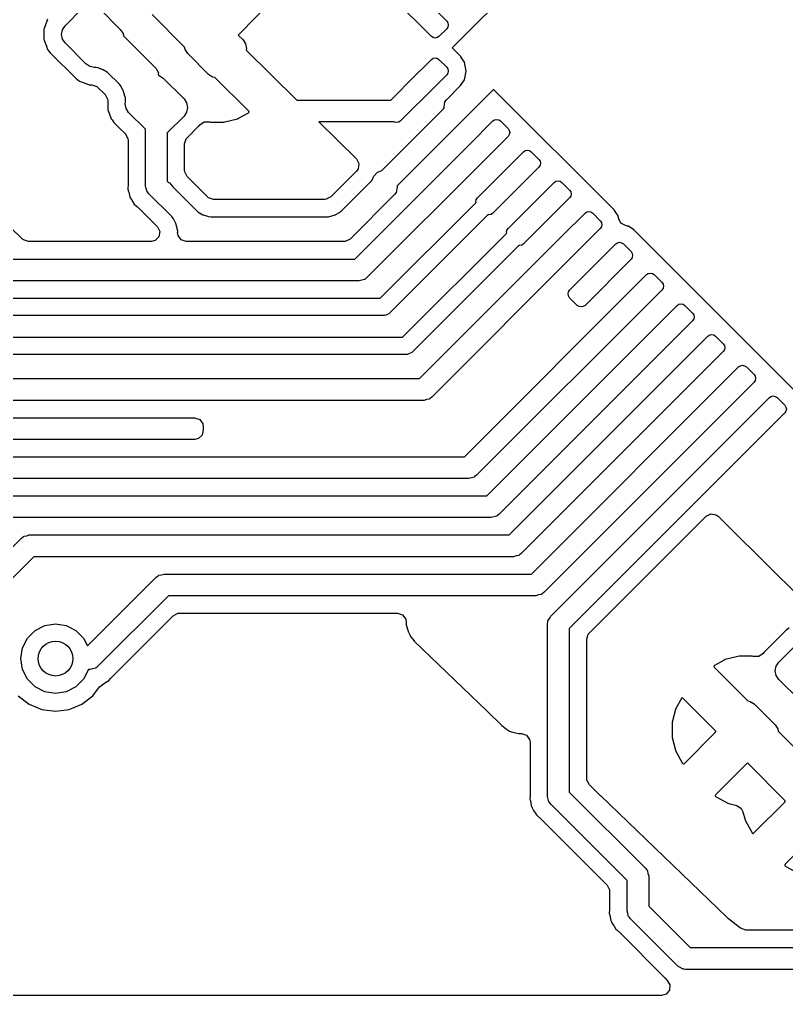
# Model space of a CAD drawing. Extents: x -27 to 355, y -108 to 35.
# Drawn here: x 250.49 to 259.31, y 12.63 to 23.85 of the extents above; entities that cross this region are included whole.
import ezdxf

# ---------------------------------------------------------------- set-up
doc = ezdxf.new("R2010")
doc.units = 0
doc.layers.add('BLACK', color=7, linetype='CONTINUOUS')

msp = doc.modelspace()

# ---------------------------------------------------------------- linework, layer by layer
at = {"layer": 'BLACK', "linetype": 'CONTINUOUS'}
for p, q in [((252.774, 26.461), (255.401, 23.8344)), ((255.224, 23.6576), (252.634, 26.2476)), ((255.639, 23.7018), (257.33, 25.3924)), ((253.883, 24.577), (253.002, 23.6728)), ((251.01, 23.7808), (251.208, 23.9788)), ((251.406, 23.9788), (251.646, 23.7384)), ((250.801, 23.8326), (250.771, 23.75)), ((250.809, 23.8547), (250.801, 23.8326)), ((252.38, 23.5394), (252.011, 23.9083)), ((255.401, 23.8344), (255.414, 23.8141)), ((255.414, 23.8141), (255.419, 23.7902)), ((250.771, 23.75), (250.768, 23.7418)), ((250.768, 23.7418), (250.768, 23.6218)), ((250.771, 23.75), (250.771, 23.75)), ((250.969, 23.6818), (250.98, 23.7354)), ((250.98, 23.7354), (251.01, 23.7808)), ((251.646, 23.7384), (251.677, 23.693)), ((251.677, 23.693), (251.682, 23.6659)), ((255.401, 23.746), (255.312, 23.6576)), ((255.414, 23.7662), (255.401, 23.746)), ((255.419, 23.7902), (255.414, 23.7662)), ((255.463, 23.525), (255.639, 23.7018)), ((255.639, 23.7018), (255.639, 23.7018)), ((255.639, 23.7018), (255.639, 23.7018)), ((250.768, 23.6218), (250.771, 23.6136)), ((250.771, 23.6136), (250.771, 23.6136)), ((250.771, 23.6136), (250.796, 23.5448)), ((250.98, 23.6282), (250.969, 23.6818)), ((251.01, 23.5828), (250.98, 23.6282)), ((251.25, 23.3424), (251.01, 23.5828)), ((251.682, 23.6659), (252.056, 23.2917)), ((253.002, 23.6728), (253.058, 23.6172)), ((253.058, 23.6172), (253.088, 23.5718)), ((255.244, 23.644), (255.224, 23.6576)), ((255.268, 23.6393), (255.244, 23.644)), ((255.292, 23.644), (255.268, 23.6393)), ((255.312, 23.6576), (255.292, 23.644)), ((250.796, 23.5448), (250.809, 23.5089)), ((250.809, 23.5089), (250.814, 23.5029)), ((250.814, 23.5029), (250.814, 23.5029)), ((250.814, 23.5029), (250.824, 23.4894)), ((250.824, 23.4894), (250.84, 23.4692)), ((250.84, 23.4692), (251.137, 23.1724)), ((252.385, 23.5341), (252.38, 23.5394)), ((252.391, 23.507), (252.385, 23.5341)), ((252.421, 23.4616), (252.391, 23.507)), ((253.088, 23.5718), (253.099, 23.5182)), ((253.099, 23.5182), (253.095, 23.501)), ((253.095, 23.501), (253.678, 22.925)), ((255.562, 23.4254), (255.463, 23.525)), ((252.662, 23.2212), (252.421, 23.4616)), ((254.959, 23.1273), (255.224, 23.3924)), ((255.224, 23.3924), (255.244, 23.406)), ((255.244, 23.406), (255.268, 23.4107)), ((255.268, 23.4107), (255.292, 23.406)), ((255.292, 23.406), (255.312, 23.3924)), ((255.312, 23.3924), (255.401, 23.304)), ((255.563, 23.4234), (255.562, 23.4254)), ((255.587, 23.3878), (255.563, 23.4234)), ((255.563, 23.4234), (255.563, 23.4234)), ((255.604, 23.3625), (255.587, 23.3878)), ((255.625, 23.2598), (255.604, 23.3625)), ((251.296, 23.312), (251.25, 23.3424)), ((251.349, 23.3014), (251.296, 23.312)), ((251.353, 23.3021), (251.349, 23.3014)), ((251.356, 23.3006), (251.353, 23.3021)), ((251.363, 23.2994), (251.356, 23.3006)), ((251.382, 23.2963), (251.363, 23.2994)), ((251.386, 23.2951), (251.382, 23.2963)), ((251.436, 23.2789), (251.386, 23.2951)), ((251.386, 23.2951), (251.386, 23.2951)), ((251.441, 23.2774), (251.436, 23.2789)), ((251.436, 23.2789), (251.436, 23.2789)), ((251.445, 23.275), (251.441, 23.2774)), ((251.447, 23.2736), (251.445, 23.275)), ((251.445, 23.275), (251.445, 23.275)), ((251.5, 23.2439), (251.447, 23.2736)), ((251.636, 23.1084), (251.5, 23.2439)), ((252.056, 23.2917), (252.084, 23.2372)), ((255.401, 23.304), (255.414, 23.2838)), ((255.414, 23.2838), (255.419, 23.2598)), ((255.419, 23.2598), (255.414, 23.2359)), ((255.604, 23.1572), (255.625, 23.2598)), ((251.137, 23.1724), (251.176, 23.142)), ((251.176, 23.142), (251.219, 23.1264)), ((252.084, 23.2372), (252.082, 23.2235)), ((252.082, 23.2235), (252.084, 23.211)), ((252.084, 23.211), (252.093, 23.2091)), ((252.093, 23.2091), (252.138, 23.1788)), ((252.138, 23.1788), (252.379, 22.9384)), ((252.707, 23.1909), (252.662, 23.2212)), ((252.734, 23.1855), (252.707, 23.1909)), ((253.123, 22.7964), (252.734, 23.1855)), ((255.401, 23.2156), (255.136, 22.9505)), ((255.414, 23.2359), (255.401, 23.2156)), ((255.561, 23.0922), (255.604, 23.1572)), ((251.219, 23.1264), (251.281, 23.1038)), ((251.281, 23.1038), (251.281, 23.1038)), ((251.281, 23.1038), (251.289, 23.1009)), ((251.289, 23.1009), (251.319, 23.1009)), ((251.319, 23.1009), (251.377, 23.082)), ((251.377, 23.082), (251.389, 23.0719)), ((251.389, 23.0719), (251.472, 22.989)), ((251.644, 23.0973), (251.636, 23.1084)), ((251.655, 23.0823), (251.644, 23.0973)), ((251.657, 23.0788), (251.655, 23.0823)), ((251.679, 23.0344), (251.657, 23.0788)), ((251.683, 23.0277), (251.679, 23.0344)), ((251.684, 23.0231), (251.683, 23.0277)), ((251.699, 22.9705), (251.684, 23.0231)), ((254.838, 23.006), (254.959, 23.1273)), ((254.959, 23.1273), (254.959, 23.1273)), ((255.934, 23.0419), (254.976, 22.0843)), ((255.397, 22.9289), (255.561, 23.0922)), ((255.939, 23.0427), (255.934, 23.0419)), ((255.951, 23.0366), (255.939, 23.0427)), ((257.33, 21.6576), (255.951, 23.0366)), ((251.472, 22.989), (251.5, 22.9344)), ((251.5, 22.9344), (251.501, 22.919)), ((251.501, 22.919), (251.501, 22.8218)), ((251.705, 22.9506), (251.699, 22.9705)), ((251.701, 22.8818), (251.706, 22.9069)), ((251.705, 22.9457), (251.705, 22.9506)), ((251.705, 22.9445), (251.705, 22.9457)), ((251.705, 22.9457), (251.705, 22.9457)), ((251.706, 22.9351), (251.705, 22.9445)), ((251.706, 22.927), (251.706, 22.9351)), ((251.706, 22.924), (251.706, 22.927)), ((251.706, 22.919), (251.706, 22.924)), ((251.706, 22.9069), (251.706, 22.919)), ((252.379, 22.9384), (252.409, 22.893)), ((253.678, 22.925), (254.757, 22.925)), ((254.757, 22.925), (254.838, 23.006)), ((255.136, 22.9505), (255.016, 22.8308)), ((255.136, 22.9505), (255.136, 22.9505)), ((255.37, 22.8434), (255.379, 22.9038)), ((255.379, 22.9038), (255.397, 22.9289)), ((251.501, 22.8218), (251.504, 22.8136)), ((251.504, 22.8136), (251.504, 22.8136)), ((251.504, 22.8136), (251.518, 22.7743)), ((251.712, 22.8282), (251.701, 22.8818)), ((251.742, 22.7828), (251.712, 22.8282)), ((252.409, 22.893), (252.42, 22.8394)), ((252.42, 22.8394), (252.409, 22.7858)), ((253.128, 22.787), (253.123, 22.7964)), ((254.654, 22.1153), (255.365, 22.8259)), ((255.016, 22.8308), (254.87, 22.6853)), ((255.365, 22.8259), (255.371, 22.8378)), ((255.371, 22.8378), (255.37, 22.8434)), ((250.522, 21.3253), (249.07, 22.7233)), ((251.518, 22.7743), (251.542, 22.7089)), ((251.542, 22.7089), (251.547, 22.7029)), ((251.547, 22.7029), (251.547, 22.7029)), ((251.547, 22.7029), (251.551, 22.6968)), ((251.551, 22.6968), (251.572, 22.6692)), ((251.936, 22.5896), (251.742, 22.7828)), ((252.379, 22.7404), (252.186, 22.5472)), ((252.409, 22.7858), (252.379, 22.7404)), ((252.849, 22.6738), (252.995, 22.7114)), ((252.995, 22.7114), (253.007, 22.7159)), ((253.007, 22.7159), (253.12, 22.7783)), ((253.12, 22.7783), (253.128, 22.787)), ((254.87, 22.6853), (254.85, 22.6718)), ((255.666, 22.4201), (255.931, 22.6853)), ((255.931, 22.6853), (255.951, 22.6989)), ((255.951, 22.6989), (255.975, 22.7036)), ((255.975, 22.7036), (255.999, 22.6989)), ((255.999, 22.6989), (256.019, 22.6853)), ((256.019, 22.6853), (256.108, 22.5969)), ((251.572, 22.6692), (251.641, 22.6003)), ((251.641, 22.6003), (251.706, 22.5356)), ((251.936, 21.9394), (251.936, 22.5896)), ((252.415, 22.4931), (252.546, 22.6245)), ((252.546, 22.6245), (252.549, 22.6268)), ((252.549, 22.6268), (252.559, 22.6407)), ((252.559, 22.6407), (252.61, 22.6754)), ((252.61, 22.6754), (252.663, 22.6764)), ((252.663, 22.6764), (252.673, 22.6738)), ((252.673, 22.6738), (252.685, 22.6722)), ((252.685, 22.6722), (252.836, 22.6722)), ((252.836, 22.6722), (252.849, 22.6738)), ((254.797, 22.675), (253.931, 22.675)), ((253.931, 22.675), (254.363, 22.2487)), ((254.802, 22.6718), (254.797, 22.675)), ((254.826, 22.667), (254.802, 22.6718)), ((254.85, 22.6718), (254.826, 22.667)), ((256.108, 22.5969), (256.121, 22.5766)), ((256.121, 22.5766), (256.126, 22.5527)), ((251.706, 22.5356), (251.734, 22.481)), ((251.734, 22.481), (251.735, 22.4656)), ((251.735, 22.4656), (251.735, 21.9579)), ((252.186, 22.5472), (252.186, 21.9912)), ((252.386, 22.4231), (252.405, 22.4813)), ((252.405, 22.4813), (252.415, 22.4931)), ((256.108, 22.5085), (255.843, 22.2434)), ((256.121, 22.5288), (256.108, 22.5085)), ((256.126, 22.5527), (256.121, 22.5288)), ((252.386, 22.1152), (252.386, 22.4231)), ((254.343, 21.0972), (255.666, 22.4201)), ((255.666, 22.4201), (255.666, 22.4201)), ((256.285, 22.3318), (256.305, 22.3453)), ((256.305, 22.3453), (256.329, 22.3501)), ((256.329, 22.3501), (256.353, 22.3453)), ((256.353, 22.3453), (256.373, 22.3318)), ((254.363, 22.2487), (254.391, 22.1943)), ((255.843, 22.2434), (254.483, 20.8838)), ((255.754, 21.8014), (256.285, 22.3318)), ((255.843, 22.2434), (255.843, 22.2434)), ((256.373, 22.3318), (256.461, 22.2434)), ((256.461, 22.2434), (256.475, 22.2231)), ((254.382, 22.1338), (254.363, 22.1082)), ((254.391, 22.1943), (254.382, 22.1338)), ((256.461, 22.155), (255.931, 21.6247)), ((256.475, 22.1753), (256.461, 22.155)), ((256.475, 22.2231), (256.48, 22.1992)), ((256.48, 22.1992), (256.475, 22.1753)), ((252.387, 22.0998), (252.386, 22.1152)), ((252.415, 22.0452), (252.387, 22.0998)), ((252.648, 21.8121), (252.415, 22.0452)), ((254.355, 22.0998), (254.067, 21.8121)), ((254.363, 22.1082), (254.355, 22.0998)), ((254.539, 22), (254.548, 22.0135)), ((254.548, 22.0135), (254.56, 22.0409)), ((254.56, 22.0409), (254.564, 22.051)), ((254.564, 22.051), (254.603, 22.0977)), ((254.603, 22.0977), (254.647, 22.1106)), ((254.647, 22.1106), (254.654, 22.1153)), ((254.976, 22.0843), (254.834, 21.9418)), ((254.976, 22.0843), (254.976, 22.0843)), ((251.735, 21.9493), (251.731, 21.9106)), ((251.731, 21.9106), (251.734, 21.9022)), ((251.734, 21.9022), (251.741, 21.8731)), ((251.735, 21.9579), (251.735, 21.9493)), ((251.944, 21.9099), (251.936, 21.9394)), ((251.951, 21.8798), (251.944, 21.9099)), ((252.186, 21.9912), (252.199, 21.978)), ((252.199, 21.978), (252.21, 21.9745)), ((252.21, 21.9745), (252.231, 21.9513)), ((252.231, 21.9513), (252.232, 21.9519)), ((252.232, 21.9519), (252.251, 21.9258)), ((252.251, 21.9258), (252.537, 21.6401)), ((254.187, 21.648), (254.539, 22)), ((254.829, 21.9243), (254.819, 21.8639)), ((254.834, 21.9418), (254.828, 21.9299)), ((254.828, 21.9299), (254.829, 21.9243)), ((256.108, 21.4479), (256.638, 21.9782)), ((256.638, 21.9782), (256.658, 21.9918)), ((256.658, 21.9918), (256.682, 21.9965)), ((256.682, 21.9965), (256.706, 21.9918)), ((256.706, 21.9918), (256.727, 21.9782)), ((256.727, 21.9782), (256.815, 21.8898)), ((251.741, 21.8731), (251.743, 21.8646)), ((251.743, 21.8646), (251.75, 21.8264)), ((251.75, 21.8264), (251.754, 21.8189)), ((251.754, 21.8189), (251.756, 21.8134)), ((251.756, 21.8134), (251.759, 21.8081)), ((251.759, 21.8081), (251.761, 21.7997)), ((251.761, 21.7997), (251.782, 21.7704)), ((251.955, 21.8746), (251.951, 21.8798)), ((251.955, 21.8719), (251.955, 21.8746)), ((251.959, 21.8689), (251.955, 21.8719)), ((251.972, 21.851), (251.959, 21.8689)), ((252.237, 21.5861), (251.972, 21.851)), ((252.66, 21.8021), (252.648, 21.8121)), ((252.718, 21.7831), (252.66, 21.8021)), ((253.997, 21.7831), (252.718, 21.7831)), ((254.013, 21.7844), (253.997, 21.7831)), ((254.067, 21.8121), (254.013, 21.7844)), ((254.801, 21.8388), (254.289, 21.3267)), ((254.819, 21.8639), (254.801, 21.8388)), ((255.736, 21.7572), (255.741, 21.7812)), ((255.741, 21.7812), (255.754, 21.8014)), ((256.815, 21.8014), (256.285, 21.2711)), ((256.815, 21.8898), (256.828, 21.8695)), ((256.828, 21.8217), (256.815, 21.8014)), ((256.828, 21.8695), (256.833, 21.8456)), ((256.833, 21.8456), (256.828, 21.8217)), ((251.782, 21.7704), (251.783, 21.7679)), ((251.783, 21.7679), (251.788, 21.7606)), ((251.788, 21.7606), (251.807, 21.727)), ((251.807, 21.727), (251.837, 21.702)), ((251.837, 21.702), (251.844, 21.6961)), ((251.844, 21.6961), (252.073, 21.4667)), ((254.636, 20.6476), (255.738, 21.7493)), ((255.738, 21.7493), (255.736, 21.7572)), ((252.238, 21.5846), (252.237, 21.5861)), ((252.253, 21.5637), (252.238, 21.5846)), ((252.256, 21.56), (252.253, 21.5637)), ((252.284, 21.5054), (252.256, 21.56)), ((252.537, 21.6401), (252.596, 21.6066)), ((252.596, 21.6066), (252.601, 21.6051)), ((252.601, 21.6051), (252.601, 21.6051)), ((252.601, 21.6051), (252.649, 21.5894)), ((252.649, 21.5894), (252.655, 21.5877)), ((252.655, 21.5877), (252.659, 21.5871)), ((252.659, 21.5871), (252.659, 21.5871)), ((252.659, 21.5871), (252.687, 21.5826)), ((252.687, 21.5826), (254.04, 21.5826)), ((254.04, 21.5826), (254.106, 21.6013)), ((254.106, 21.6013), (254.111, 21.6036)), ((254.111, 21.6036), (254.132, 21.6147)), ((254.132, 21.6147), (254.161, 21.629)), ((254.161, 21.629), (254.165, 21.632)), ((254.165, 21.632), (254.187, 21.648)), ((255.879, 21.6079), (254.748, 20.4769)), ((255.887, 21.6063), (255.879, 21.6079)), ((255.911, 21.6111), (255.887, 21.6063)), ((255.931, 21.6247), (255.911, 21.6111)), ((256.727, 21.3595), (256.992, 21.6246)), ((256.992, 21.6246), (257.012, 21.6382)), ((257.012, 21.6382), (257.036, 21.643)), ((257.036, 21.643), (257.06, 21.6382)), ((257.06, 21.6382), (257.08, 21.6246)), ((257.08, 21.6246), (257.168, 21.5363)), ((257.331, 21.6557), (257.33, 21.6576)), ((257.347, 21.6327), (257.331, 21.6557)), ((257.331, 21.6557), (257.331, 21.6557)), ((257.372, 21.5947), (257.347, 21.6327)), ((257.374, 21.5851), (257.372, 21.5947)), ((257.379, 21.5594), (257.374, 21.5851)), ((257.403, 21.5116), (257.379, 21.5594)), ((252.073, 21.4667), (252.101, 21.4122)), ((252.306, 21.4168), (252.284, 21.5054)), ((256.094, 21.4276), (256.108, 21.4479)), ((257.168, 21.4479), (256.903, 21.1827)), ((257.168, 21.5363), (257.182, 21.516)), ((257.182, 21.4682), (257.168, 21.4479)), ((257.182, 21.516), (257.187, 21.4921)), ((257.187, 21.4921), (257.182, 21.4682)), ((257.457, 21.4817), (257.403, 21.5116)), ((257.482, 21.4765), (257.457, 21.4817)), ((257.492, 21.4746), (257.482, 21.4765)), ((257.482, 21.4765), (257.482, 21.4765)), ((257.555, 21.4326), (257.492, 21.4746)), ((252.091, 21.3517), (252.048, 21.3085)), ((252.101, 21.4122), (252.091, 21.3517)), ((252.305, 21.4033), (252.306, 21.4061)), ((252.31, 21.3661), (252.305, 21.4033)), ((252.306, 21.4061), (252.306, 21.4168)), ((252.346, 21.3166), (252.31, 21.3661)), ((254.893, 20.1976), (256.091, 21.3958)), ((255.088, 19.7214), (256.727, 21.3595)), ((256.09, 21.4037), (256.094, 21.4276)), ((256.091, 21.3958), (256.09, 21.4037)), ((256.727, 21.3595), (256.727, 21.3595)), ((259.246, 19.742), (257.555, 21.4326)), ((250.533, 21.3166), (250.522, 21.3253)), ((250.591, 21.2977), (250.533, 21.3166)), ((252.003, 21.2977), (250.591, 21.2977)), ((252.048, 21.3085), (252.003, 21.2977)), ((252.404, 21.2977), (252.346, 21.3166)), ((254.219, 21.2977), (252.404, 21.2977)), ((254.234, 21.2989), (254.219, 21.2977)), ((254.289, 21.3267), (254.234, 21.2989)), ((256.232, 21.2544), (255.005, 20.0269)), ((256.24, 21.2528), (256.232, 21.2544)), ((256.264, 21.2575), (256.24, 21.2528)), ((256.285, 21.2711), (256.264, 21.2575)), ((256.815, 20.7408), (257.345, 21.2711)), ((257.345, 21.2711), (257.366, 21.2846)), ((257.366, 21.2846), (257.389, 21.2894)), ((257.389, 21.2894), (257.413, 21.2846)), ((257.413, 21.2846), (257.434, 21.2711)), ((257.434, 21.2711), (257.522, 21.1827)), ((256.903, 21.1827), (255.229, 19.508)), ((256.903, 21.1827), (256.903, 21.1827)), ((257.522, 21.1827), (257.536, 21.1624)), ((257.536, 21.1146), (257.522, 21.0943)), ((257.536, 21.1624), (257.54, 21.1385)), ((257.54, 21.1385), (257.536, 21.1146)), ((250.021, 21.0972), (254.343, 21.0972)), ((257.522, 21.0943), (256.992, 20.564)), ((254.483, 20.8838), (254.465, 20.8705)), ((255.604, 18.8224), (257.699, 20.9175)), ((257.699, 20.9175), (257.719, 20.9311)), ((257.719, 20.9311), (257.743, 20.9358)), ((257.743, 20.9358), (257.767, 20.9311)), ((257.767, 20.9311), (257.787, 20.9175)), ((257.787, 20.9175), (257.876, 20.8292)), ((254.395, 20.8472), (249.969, 20.8472)), ((254.424, 20.8558), (254.395, 20.8472)), ((254.454, 20.8623), (254.424, 20.8558)), ((254.459, 20.8662), (254.454, 20.8623)), ((254.462, 20.867), (254.459, 20.8662)), ((254.465, 20.8705), (254.462, 20.867)), ((257.876, 20.8292), (257.889, 20.8089)), ((257.889, 20.8089), (257.894, 20.785)), ((257.894, 20.785), (257.889, 20.761)), ((257.876, 20.7408), (255.744, 18.609)), ((256.797, 20.6966), (256.801, 20.7205)), ((256.801, 20.6727), (256.797, 20.6966)), ((256.801, 20.7205), (256.815, 20.7408)), ((256.815, 20.6524), (256.801, 20.6727)), ((257.889, 20.761), (257.876, 20.7408)), ((249.835, 20.6476), (254.636, 20.6476)), ((256.903, 20.564), (256.815, 20.6524)), ((256.924, 20.5504), (256.903, 20.564)), ((256.947, 20.5457), (256.924, 20.5504)), ((256.971, 20.5504), (256.947, 20.5457)), ((256.992, 20.564), (256.971, 20.5504)), ((257.787, 20.2988), (258.052, 20.564)), ((258.052, 20.564), (258.073, 20.5775)), ((258.073, 20.5775), (258.097, 20.5823)), ((258.097, 20.5823), (258.12, 20.5775)), ((258.12, 20.5775), (258.141, 20.564)), ((258.141, 20.564), (258.229, 20.4756)), ((254.677, 20.4476), (249.793, 20.4476)), ((254.685, 20.4501), (254.677, 20.4476)), ((254.693, 20.4489), (254.685, 20.4501)), ((254.714, 20.4595), (254.693, 20.4489)), ((254.736, 20.4667), (254.714, 20.4595)), ((254.741, 20.4733), (254.736, 20.4667)), ((254.748, 20.4769), (254.741, 20.4733)), ((258.229, 20.4756), (258.243, 20.4553)), ((258.243, 20.4553), (258.247, 20.4314)), ((258.229, 20.3872), (257.964, 20.1221)), ((258.243, 20.4075), (258.229, 20.3872)), ((258.247, 20.4314), (258.243, 20.4075)), ((255.861, 18.3729), (257.787, 20.2988)), ((257.787, 20.2988), (257.787, 20.2988)), ((258.141, 19.9453), (258.406, 20.2104)), ((258.406, 20.2104), (258.426, 20.224)), ((258.426, 20.224), (258.45, 20.2287)), ((258.45, 20.2287), (258.474, 20.224)), ((258.474, 20.224), (258.494, 20.2104)), ((258.494, 20.2104), (258.583, 20.122)), ((249.648, 20.1976), (254.893, 20.1976)), ((257.964, 20.122), (256.001, 18.1595)), ((257.964, 20.1221), (257.964, 20.122)), ((258.583, 20.122), (258.596, 20.1018)), ((258.596, 20.1018), (258.601, 20.0779)), ((254.934, 19.9976), (249.607, 19.9976)), ((254.942, 20.0001), (254.934, 19.9976)), ((254.95, 19.9989), (254.942, 20.0001)), ((254.971, 20.0095), (254.95, 19.9989)), ((254.993, 20.0167), (254.971, 20.0095)), ((254.998, 20.0233), (254.993, 20.0167)), ((255.005, 20.0269), (254.998, 20.0233)), ((258.583, 20.0337), (258.318, 19.7685)), ((258.596, 20.0539), (258.583, 20.0337)), ((258.601, 20.0779), (258.596, 20.0539)), ((256.119, 17.9233), (258.141, 19.9453)), ((258.141, 19.9453), (258.141, 19.9453)), ((258.78, 19.8704), (258.804, 19.8752)), ((258.804, 19.8752), (258.828, 19.8704)), ((258.318, 19.7685), (256.259, 17.71)), ((256.376, 17.4738), (258.759, 19.8569)), ((258.318, 19.7685), (258.318, 19.7685)), ((258.759, 19.8569), (258.78, 19.8704)), ((258.828, 19.8704), (258.848, 19.8569)), ((258.848, 19.8569), (258.936, 19.7685)), ((258.936, 19.7685), (258.95, 19.7482)), ((248.227, 19.7214), (255.088, 19.7214)), ((258.936, 19.6801), (256.517, 17.2604)), ((258.95, 19.7004), (258.936, 19.6801)), ((258.95, 19.7482), (258.955, 19.7243)), ((258.955, 19.7243), (258.95, 19.7004)), ((259.422, 19.5652), (259.246, 19.742)), ((259.246, 19.742), (259.246, 19.742)), ((259.246, 19.742), (259.246, 19.742)), ((255.14, 19.4714), (248.279, 19.4714)), ((255.17, 19.4801), (255.14, 19.4714)), ((255.2, 19.4866), (255.17, 19.4801)), ((255.205, 19.4904), (255.2, 19.4866)), ((255.208, 19.4912), (255.205, 19.4904)), ((255.211, 19.4947), (255.208, 19.4912)), ((255.229, 19.508), (255.211, 19.4947)), ((256.597, 16.9877), (259.113, 19.5033)), ((259.113, 19.5033), (259.133, 19.5169)), ((259.133, 19.5169), (259.157, 19.5216)), ((259.157, 19.5216), (259.181, 19.5169)), ((259.181, 19.5169), (259.201, 19.5033)), ((259.201, 19.5033), (259.29, 19.4149)), ((259.29, 19.3266), (256.811, 16.8475)), ((259.29, 19.4149), (259.303, 19.3947)), ((259.303, 19.3468), (259.29, 19.3266)), ((259.303, 19.3947), (259.308, 19.3707)), ((259.308, 19.3707), (259.303, 19.3468)), ((248.403, 19.2709), (252.501, 19.2709)), ((252.501, 19.2709), (252.559, 19.252)), ((252.559, 19.252), (252.595, 19.2025)), ((252.595, 19.2025), (252.6, 19.1671)), ((252.601, 19.1326), (252.589, 19.0727)), ((252.6, 19.1671), (252.599, 19.1539)), ((252.599, 19.1539), (252.599, 19.1539)), ((252.599, 19.1539), (252.599, 19.1461)), ((252.599, 19.1461), (252.601, 19.1386)), ((252.601, 19.1386), (252.601, 19.1326)), ((252.503, 19.0229), (248.618, 19.0229)), ((252.544, 19.0316), (252.503, 19.0229)), ((252.589, 19.0727), (252.544, 19.0316)), ((248.6, 18.8224), (255.604, 18.8224)), ((255.655, 18.5724), (248.652, 18.5724)), ((255.685, 18.5811), (255.655, 18.5724)), ((255.715, 18.5875), (255.685, 18.5811)), ((255.72, 18.5914), (255.715, 18.5875)), ((255.723, 18.5922), (255.72, 18.5914)), ((255.726, 18.5957), (255.723, 18.5922)), ((255.744, 18.609), (255.726, 18.5957)), ((249.175, 18.3729), (255.861, 18.3729)), ((255.913, 18.1229), (249.227, 18.1229)), ((255.943, 18.1315), (255.913, 18.1229)), ((255.973, 18.138), (255.943, 18.1315)), ((255.978, 18.1419), (255.973, 18.138)), ((255.981, 18.1427), (255.978, 18.1419)), ((255.984, 18.1462), (255.981, 18.1427)), ((256.001, 18.1595), (255.984, 18.1462)), ((257.04, 16.7935), (258.384, 18.1375)), ((258.384, 18.1375), (258.439, 18.1653)), ((258.439, 18.1653), (258.499, 18.1557)), ((258.499, 18.1557), (258.524, 18.138)), ((258.524, 18.138), (258.658, 18.005)), ((258.658, 18.005), (259.476, 17.1973)), ((249.777, 17.1534), (250.51, 17.8867)), ((250.51, 17.8867), (250.528, 17.9001)), ((250.528, 17.9001), (250.531, 17.9035)), ((250.531, 17.9035), (250.534, 17.9043)), ((250.534, 17.9043), (250.539, 17.9082)), ((250.539, 17.9082), (250.569, 17.9147)), ((250.569, 17.9147), (250.598, 17.9233)), ((250.598, 17.9233), (256.119, 17.9233)), ((250.65, 17.6733), (249.953, 16.9766)), ((256.171, 17.6733), (250.65, 17.6733)), ((256.2, 17.682), (256.171, 17.6733)), ((256.23, 17.6885), (256.2, 17.682)), ((256.235, 17.6924), (256.23, 17.6885)), ((256.238, 17.6932), (256.235, 17.6924)), ((256.241, 17.6966), (256.238, 17.6932)), ((256.259, 17.71), (256.241, 17.6966)), ((251.27, 16.6465), (252.06, 17.4372)), ((252.06, 17.4372), (252.078, 17.4505)), ((252.078, 17.4505), (252.081, 17.454)), ((252.081, 17.454), (252.084, 17.4548)), ((252.084, 17.4548), (252.089, 17.4587)), ((252.089, 17.4587), (252.119, 17.4652)), ((252.119, 17.4652), (252.149, 17.4738)), ((252.149, 17.4738), (256.376, 17.4738)), ((252.201, 17.2238), (251.389, 16.4122)), ((256.428, 17.2238), (252.201, 17.2238)), ((256.458, 17.2325), (256.428, 17.2238)), ((256.488, 17.239), (256.458, 17.2325)), ((256.493, 17.2428), (256.488, 17.239)), ((256.496, 17.2436), (256.493, 17.2428)), ((256.499, 17.2471), (256.496, 17.2436)), ((256.517, 17.2604), (256.499, 17.2471)), ((251.544, 16.2835), (252.255, 16.9943)), ((252.255, 16.9943), (252.309, 17.0221)), ((252.309, 17.0221), (252.325, 17.0233)), ((252.325, 17.0233), (254.835, 17.0233)), ((254.835, 17.0233), (254.894, 17.0044)), ((254.894, 17.0044), (254.93, 16.9549)), ((254.93, 16.9549), (254.934, 16.9195)), ((256.566, 16.9348), (256.583, 16.9607)), ((256.583, 16.9607), (256.597, 16.9877)), ((250.665, 16.8242), (250.777, 16.881)), ((250.777, 16.881), (250.901, 16.9006)), ((250.901, 16.9006), (251.024, 16.881)), ((251.024, 16.881), (251.136, 16.8242)), ((254.934, 16.9063), (254.933, 16.8985)), ((254.933, 16.8985), (254.935, 16.891)), ((254.934, 16.9195), (254.934, 16.9063)), ((254.934, 16.9063), (254.934, 16.9063)), ((254.935, 16.891), (254.935, 16.891)), ((254.935, 16.891), (254.956, 16.8162)), ((256.561, 16.8993), (256.564, 16.9213)), ((256.561, 14.9142), (256.561, 16.8993)), ((256.564, 16.9259), (256.565, 16.9284)), ((256.564, 16.9213), (256.564, 16.9259)), ((256.565, 16.9284), (256.566, 16.9348)), ((256.811, 16.8475), (256.811, 14.966)), ((259.339, 16.8534), (259.308, 16.8296)), ((250.52, 16.6242), (250.577, 16.7357)), ((250.577, 16.7357), (250.665, 16.8242)), ((251.136, 16.8242), (251.224, 16.7357)), ((251.224, 16.7357), (251.27, 16.6465)), ((254.956, 16.8162), (254.957, 16.8102)), ((254.957, 16.8102), (254.96, 16.8053)), ((254.96, 16.8053), (254.96, 16.8053)), ((254.96, 16.8053), (254.981, 16.7663)), ((254.981, 16.7663), (254.986, 16.7562)), ((254.986, 16.7562), (255.025, 16.705)), ((257.011, 16.7235), (257.03, 16.7817)), ((257.03, 16.7817), (257.04, 16.7935)), ((259.306, 16.8276), (259.051, 16.5732)), ((259.308, 16.8296), (259.306, 16.8276)), ((259.308, 16.8296), (259.308, 16.8296)), ((250.501, 16.5006), (250.52, 16.6242)), ((255.025, 16.705), (255.028, 16.7023)), ((255.028, 16.7023), (255.028, 16.7023)), ((255.028, 16.7023), (255.865, 15.896)), ((257.011, 15.12), (257.011, 16.7235)), ((259.221, 16.4596), (259.419, 16.6576)), ((258.751, 16.5262), (258.605, 16.4886)), ((258.764, 16.5278), (258.751, 16.5262)), ((258.915, 16.5278), (258.764, 16.5278)), ((258.927, 16.5262), (258.915, 16.5278)), ((258.937, 16.5236), (258.927, 16.5262)), ((258.99, 16.5246), (258.937, 16.5236)), ((259.041, 16.5593), (258.99, 16.5246)), ((259.049, 16.5706), (259.041, 16.5593)), ((259.051, 16.5732), (259.049, 16.5706)), ((250.52, 16.377), (250.501, 16.5006)), ((251.365, 16.3946), (251.36, 16.3907)), ((251.368, 16.3954), (251.365, 16.3946)), ((251.371, 16.3989), (251.368, 16.3954)), ((251.389, 16.4122), (251.371, 16.3989)), ((258.48, 16.4217), (258.472, 16.413)), ((258.472, 16.413), (258.477, 16.4036)), ((258.477, 16.4036), (258.861, 16.0198)), ((258.593, 16.4841), (258.48, 16.4217)), ((258.605, 16.4886), (258.593, 16.4841)), ((259.18, 16.3606), (259.191, 16.4142)), ((259.191, 16.4142), (259.221, 16.4596)), ((250.577, 16.2655), (250.52, 16.377)), ((251.28, 16.3756), (251.224, 16.2655)), ((251.301, 16.3756), (251.28, 16.3756)), ((251.33, 16.3843), (251.301, 16.3756)), ((251.36, 16.3907), (251.33, 16.3843)), ((251.538, 16.2772), (251.544, 16.2835)), ((259.191, 16.307), (259.18, 16.3606)), ((259.221, 16.2616), (259.191, 16.307)), ((250.665, 16.177), (250.577, 16.2655)), ((250.777, 16.1202), (250.665, 16.177)), ((251.136, 16.177), (251.024, 16.1202)), ((251.224, 16.2655), (251.136, 16.177)), ((251.329, 16.0723), (251.408, 16.1752)), ((251.408, 16.1752), (251.44, 16.2009)), ((251.44, 16.201), (251.472, 16.2233)), ((251.44, 16.2009), (251.44, 16.201)), ((251.472, 16.2233), (251.479, 16.228)), ((251.479, 16.228), (251.483, 16.2298)), ((251.483, 16.2298), (251.513, 16.2474)), ((251.513, 16.2474), (251.538, 16.2772)), ((259.462, 16.0212), (259.221, 16.2616)), ((250.472, 16.0723), (250.598, 15.9761)), ((250.901, 16.1006), (250.777, 16.1202)), ((251.024, 16.1202), (250.901, 16.1006)), ((251.203, 15.9761), (251.329, 16.0723)), ((250.598, 15.9761), (250.744, 15.9156)), ((251.057, 15.9156), (251.203, 15.9761)), ((258.1, 16.0419), (258.037, 15.9277)), ((258.107, 16.0493), (258.1, 16.0419)), ((258.118, 16.0438), (258.107, 16.0493)), ((258.496, 15.6664), (258.118, 16.0438)), ((258.861, 16.0198), (258.866, 16.0145)), ((258.866, 16.0145), (258.893, 16.0091)), ((258.893, 16.0091), (258.938, 15.9788)), ((258.938, 15.9788), (259.179, 15.7384)), ((250.744, 15.9156), (250.901, 15.8949)), ((250.901, 15.8949), (251.057, 15.9156)), ((255.865, 15.896), (256.036, 15.7312)), ((258.033, 15.9162), (257.995, 15.7697)), ((258.037, 15.9277), (258.033, 15.9162)), ((256.036, 15.7312), (256.05, 15.718)), ((256.05, 15.718), (256.087, 15.6899)), ((257.995, 15.7697), (257.993, 15.7574)), ((257.993, 15.7574), (257.993, 15.6062)), ((259.179, 15.7384), (259.209, 15.693)), ((256.087, 15.6899), (256.125, 15.667)), ((256.125, 15.667), (256.126, 15.6665)), ((256.126, 15.6665), (256.126, 15.6665)), ((256.126, 15.6665), (256.136, 15.6613)), ((256.136, 15.6613), (256.142, 15.6581)), ((256.142, 15.6581), (256.231, 15.6377)), ((256.231, 15.6377), (256.261, 15.6377)), ((256.261, 15.6377), (256.319, 15.6188)), ((256.319, 15.6188), (256.355, 15.5693)), ((257.993, 15.6062), (257.995, 15.5939)), ((258.132, 15.2909), (258.49, 15.6495)), ((258.49, 15.6495), (258.496, 15.6614)), ((258.496, 15.6614), (258.496, 15.6664)), ((259.209, 15.693), (259.215, 15.6659)), ((259.215, 15.6659), (259.647, 15.2335)), ((256.355, 15.5693), (256.36, 15.5387)), ((256.36, 15.5387), (256.36, 14.9328)), ((257.995, 15.5939), (258.033, 15.4474)), ((258.033, 15.4474), (258.037, 15.4359)), ((258.037, 15.4359), (258.111, 15.3023)), ((258.111, 15.3023), (258.115, 15.2956)), ((258.115, 15.2956), (258.126, 15.289)), ((258.126, 15.289), (258.129, 15.2892)), ((258.129, 15.2892), (258.132, 15.2909)), ((258.855, 15.2955), (258.495, 14.9359)), ((258.86, 15.2963), (258.855, 15.2955)), ((258.872, 15.2903), (258.86, 15.2963)), ((259.296, 14.8664), (258.872, 15.2903)), ((257.013, 15.1027), (257.011, 15.12)), ((257.042, 15.0487), (257.013, 15.1027)), ((257.171, 14.924), (257.042, 15.0487)), ((256.36, 14.9328), (256.36, 14.9241)), ((256.811, 14.966), (257.688, 14.0884)), ((258.495, 14.9359), (258.489, 14.924)), ((256.36, 14.9241), (256.356, 14.8854)), ((256.356, 14.8854), (256.359, 14.8771)), ((256.359, 14.8771), (256.367, 14.8479)), ((256.367, 14.8479), (256.368, 14.8395)), ((256.368, 14.8395), (256.374, 14.8103)), ((256.569, 14.8847), (256.561, 14.9142)), ((256.576, 14.8546), (256.569, 14.8847)), ((256.58, 14.8494), (256.576, 14.8546)), ((256.581, 14.8467), (256.58, 14.8494)), ((256.584, 14.8437), (256.581, 14.8467)), ((256.597, 14.8258), (256.584, 14.8437)), ((257.475, 13.9482), (256.597, 14.8258)), ((257.174, 14.9209), (257.171, 14.924)), ((258.002, 14.124), (257.174, 14.9209)), ((258.489, 14.924), (258.49, 14.9209)), ((258.49, 14.9209), (258.491, 14.9185)), ((258.491, 14.9185), (258.494, 14.9163)), ((258.494, 14.9163), (258.502, 14.9105)), ((258.502, 14.9105), (258.636, 14.8371)), ((258.636, 14.8371), (258.647, 14.8326)), ((258.647, 14.8326), (258.738, 14.8093)), ((258.932, 14.4909), (259.29, 14.8495)), ((259.29, 14.8495), (259.296, 14.8614)), ((259.296, 14.8614), (259.296, 14.8664)), ((256.374, 14.8103), (256.375, 14.8012)), ((256.375, 14.8012), (256.38, 14.7937)), ((256.38, 14.7937), (256.382, 14.7882)), ((256.382, 14.7882), (256.384, 14.7829)), ((256.384, 14.7829), (256.386, 14.7746)), ((256.386, 14.7746), (256.401, 14.7538)), ((256.401, 14.7538), (256.408, 14.7427)), ((256.408, 14.7427), (256.413, 14.7354)), ((256.413, 14.7354), (256.433, 14.7018)), ((258.738, 14.8093), (258.79, 14.7765)), ((258.79, 14.7765), (258.809, 14.738)), ((258.809, 14.738), (258.833, 14.6474)), ((256.433, 14.7018), (256.458, 14.6806)), ((256.458, 14.6806), (256.462, 14.6768)), ((256.462, 14.6768), (256.469, 14.671)), ((256.469, 14.671), (257.246, 13.8942)), ((258.833, 14.6474), (258.837, 14.6359)), ((258.837, 14.6359), (258.911, 14.5023)), ((258.911, 14.5023), (258.915, 14.4956)), ((258.915, 14.4956), (258.926, 14.489)), ((258.926, 14.489), (258.929, 14.4892)), ((258.929, 14.4892), (258.932, 14.4909)), ((259.655, 14.4956), (259.295, 14.1359)), ((257.688, 14.0884), (257.702, 14.0705)), ((257.702, 14.0705), (257.705, 14.0675)), ((257.705, 14.0675), (257.706, 14.0648)), ((257.706, 14.0648), (257.71, 14.0596)), ((257.71, 14.0596), (257.716, 14.0295)), ((258.622, 13.5275), (258.002, 14.124)), ((259.295, 14.1359), (259.289, 14.124)), ((259.289, 14.124), (259.29, 14.1209)), ((259.29, 14.1209), (259.291, 14.1185)), ((259.291, 14.1185), (259.294, 14.1163)), ((259.294, 14.1163), (259.302, 14.1105)), ((259.302, 14.1105), (259.436, 14.0371)), ((257.475, 13.6), (257.475, 13.9482)), ((257.716, 14.0295), (257.725, 14)), ((257.725, 14), (257.725, 13.6518)), ((257.246, 13.8942), (257.273, 13.8397)), ((257.273, 13.8397), (257.274, 13.8242)), ((257.274, 13.8242), (257.274, 13.6185)), ((257.274, 13.6099), (257.271, 13.5712)), ((257.274, 13.6185), (257.274, 13.6099)), ((257.484, 13.5705), (257.475, 13.6)), ((257.725, 13.6518), (258.201, 13.1762)), ((257.271, 13.5712), (257.273, 13.5628)), ((257.273, 13.5628), (257.281, 13.5337)), ((257.281, 13.5337), (257.283, 13.5252)), ((257.283, 13.5252), (257.289, 13.487)), ((257.289, 13.487), (257.294, 13.4795)), ((257.294, 13.4795), (257.296, 13.474)), ((257.296, 13.474), (257.298, 13.4687)), ((257.49, 13.5404), (257.484, 13.5705)), ((257.494, 13.5352), (257.49, 13.5404)), ((257.495, 13.5325), (257.494, 13.5352)), ((257.498, 13.5294), (257.495, 13.5325)), ((257.512, 13.5116), (257.498, 13.5294)), ((258.06, 12.9628), (257.512, 13.5116)), ((258.635, 13.5145), (258.622, 13.5275)), ((258.642, 13.5082), (258.635, 13.5145)), ((258.764, 13.4118), (258.642, 13.5082)), ((257.298, 13.4687), (257.3, 13.4603)), ((257.3, 13.4603), (257.317, 13.4372)), ((257.317, 13.4372), (257.323, 13.4285)), ((257.323, 13.4285), (257.327, 13.4212)), ((257.327, 13.4212), (257.347, 13.3875)), ((257.347, 13.3875), (257.356, 13.3794)), ((257.356, 13.3794), (257.377, 13.3626)), ((257.377, 13.3626), (257.383, 13.3567)), ((258.782, 13.398), (258.764, 13.4118)), ((258.843, 13.3767), (258.782, 13.398)), ((259.818, 13.3767), (258.843, 13.3767)), ((257.383, 13.3567), (257.906, 12.8341)), ((258.201, 13.1762), (283.257, 13.1762)), ((258.087, 12.948), (258.06, 12.9628)), ((258.113, 12.9313), (258.087, 12.948)), ((258.12, 12.9304), (258.113, 12.9313)), ((258.122, 12.9291), (258.12, 12.9304)), ((258.127, 12.9294), (258.122, 12.9291)), ((258.149, 12.9262), (258.127, 12.9294)), ((283.309, 12.9262), (258.149, 12.9262)), ((257.906, 12.8341), (257.911, 12.8278)), ((257.911, 12.8278), (257.936, 12.798)), ((257.964, 12.6874), (257.925, 12.6405)), ((257.936, 12.798), (257.938, 12.7971)), ((257.938, 12.7971), (257.968, 12.7485)), ((257.968, 12.7485), (257.964, 12.6874)), ((257.872, 12.6255), (233.417, 12.6255)), ((257.925, 12.6405), (257.872, 12.6255))]:
    msp.add_line(p, q, dxfattribs=at)
at = {"layer": 'BLACK'}
msp.add_circle((250.901, 16.5006), 0.2, dxfattribs=at)

doc.saveas('drawing.dxf')
